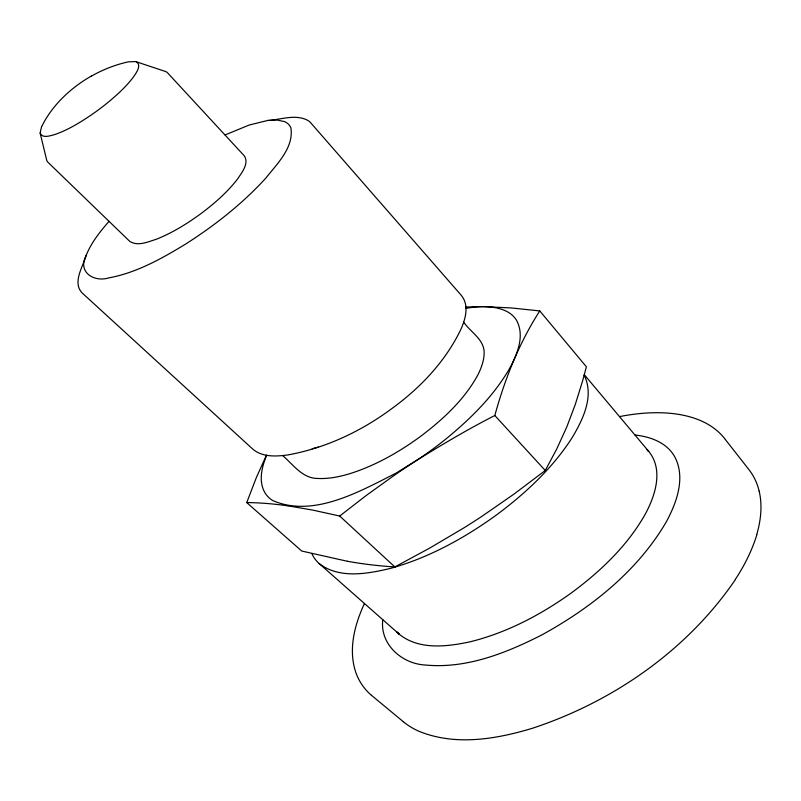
<?xml version="1.0" encoding="UTF-8"?>
<svg xmlns="http://www.w3.org/2000/svg" width="801" height="801" viewBox="0 0 801 801"><rect width="100%" height="100%" fill="white"/><g stroke="black" fill="none" stroke-linecap="round" stroke-linejoin="round"><path stroke-width="1.2" d="M225.001 134.979L249.201 125.026L267.554 120.5C280.48 119.83 295.519 113.672 307.944 120.48A26.473 17.642 -29.8 0 1 310.818 122.923L461.336 295.399C469.596 305.401 465.381 319.639 460.485 330.172C445.086 361.802 420.295 387.864 392.039 408.43C361.361 431.268 325.867 447.989 288.14 454.888C276.375 456.52 262.548 457.371 252.866 449.201L82.153 292.956C72.04 282.342 83.204 266.343 86.118 255.539C91.204 242.653 100.035 231.689 109.036 221.326M756.675 534.828C760.79 520.75 762.562 505.601 759.178 491.173M266.683 455.288C261.827 466.893 258.222 481.141 264.931 492.775A50.733 33.812 -29.8 0 0 272.52 500.455C313.231 518.377 360.12 491.213 396.074 473.141C428.385 452.935 460.815 432.82 494.808 415.519C504.93 378.833 519.098 343.008 539.774 310.928L586.392 366.798L582.677 380.635L575.318 404.385L566.667 427.253L556.605 449.241L545.261 470.497L514.142 493.987L482.162 516.164A535.839 357.156 -29.8 0 1 463.389 528.189L429.636 548.134L394.843 566.928L389.436 566.567A471.469 314.252 -29.8 0 1 347.384 561.261M86.118 255.539C77.337 272.03 93.887 282.573 108.956 277.857C136.43 272.791 161.261 258.833 184.881 244.535C214.368 225.802 242.152 204.025 265.762 178.192C276.976 163.905 293.837 147.855 290.933 128.08A22.999 15.329 -29.8 0 0 284.385 121.562L276.896 120.02L267.554 120.5M364.445 603.513C354.753 624.46 348.215 648.9 355.534 671.608A118.037 78.678 -29.8 0 0 371.394 695.288M41.562 126.758L40.12 132.936L46.628 159.9A10.503 6.999 -29.8 0 0 47.92 162.233L129.722 241.341C137.832 246.678 148.235 241.752 156.495 239.189C172.575 232.771 187.394 223.569 201.311 213.346C214.688 203.264 227.484 192.13 237.717 178.793C241.782 172.475 249.231 163.704 244.435 156.005L167.589 72.861A10.403 6.929 -29.8 0 0 165.166 71.379L135.619 61.547L128.39 61.837A93.717 62.468 -29.8 0 0 97.111 73.051L91.314 76.155M266.453 455.248L256.38 477.496L246.728 502.597L301.727 551.038L347.374 561.271M735.458 579.483C687.318 650.212 613.035 701.756 532.174 728.349C495.719 739.323 455.188 746.101 418.913 731.263A123.164 82.092 -29.8 0 1 403.314 721.721M288.19 505.852L312.73 510.097L339.704 516.034L366.387 495.368L394.142 475.424A545.301 363.464 -29.8 0 1 413.296 462.598L421.716 456.981A267.134 178.052 -29.8 0 0 446.688 438.357C470.437 418.823 492.815 396.795 508.615 370.192C516.705 355.564 525.296 336.64 516.605 320.42A50.803 33.862 -29.8 0 0 507.944 312.06C495.088 305.011 480.039 306.693 465.942 307.023M318.317 447.068L312.19 448.73M539.774 310.928L511.108 307.934L484.645 306.673A94.608 63.059 -29.8 0 0 466.002 308.345M634.953 435.003C645.105 436.124 655.308 438.878 663.789 444.765A79.469 52.966 -29.8 0 1 674.472 456.31C685.936 477.236 676.805 502.327 666.412 521.671C637.666 570.963 591.338 607.729 541.907 634.883C506.102 653.115 466.212 669.005 425.251 665.01C401.882 663.859 379.744 644.304 382.768 619.684M135.96 61.647C142.408 65.071 135.81 73.422 133.146 77.377C125.567 87.349 116.155 95.75 106.483 103.639A173.567 115.684 -29.8 0 1 91.654 114.693C79.93 122.613 67.715 130.193 54.218 134.728C50.002 135.769 42.543 138.583 40.18 133.246M311.879 553.601A63.229 42.143 -29.8 0 0 319.168 563.574C339.414 579.113 367.339 573.856 390.277 568.45C428.685 557.796 464.139 538.332 496.31 515.083C525.396 493.466 552.5 468.285 572.174 437.626C582.938 419.534 594.502 395.994 584.169 375.238M319.178 563.564L399.529 634.472C419.334 650.202 447.018 646.717 470.077 641.811C507.013 632.69 541.236 614.617 571.974 592.47C600.94 570.963 627.834 545.361 645.556 513.601C655.348 495.298 663.458 470.007 649.09 451.844L584.309 374.708M403.324 721.711L371.414 695.268M398.718 633.731L399.529 634.472M399.359 634.322L397.026 632.029L398.708 633.721M339.704 516.034L394.843 566.928M282.703 455.579C293.226 464.62 302.548 478.668 318.037 478.467C328.14 478.978 338.152 476.995 347.824 474.292C373.897 466.422 397.927 452.845 419.884 436.905C442.683 419.714 464.53 399.789 478.167 374.337C481.631 367.178 484.485 359.419 484.114 351.349C483.173 338.663 470.227 331.814 463.699 322.152M648.369 451.023C644.575 447.048 650.052 452.815 648.379 451.023M494.808 415.519L545.261 470.497M724.565 438.548L748.845 469.506A123.264 82.163 -29.8 0 1 759.148 491.183M246.758 502.527A348.555 232.32 -29.8 0 1 288.14 505.922M41.642 126.758A94.418 62.939 -29.8 0 1 91.284 76.085M619.473 416.61A183.279 122.163 -29.8 0 1 644.425 413.176C662.537 411.934 681.23 412.996 698.302 419.664A118.478 78.969 -29.8 0 1 724.605 438.527M756.825 534.818A193.722 129.121 -29.8 0 1 735.298 579.443"/></g></svg>
